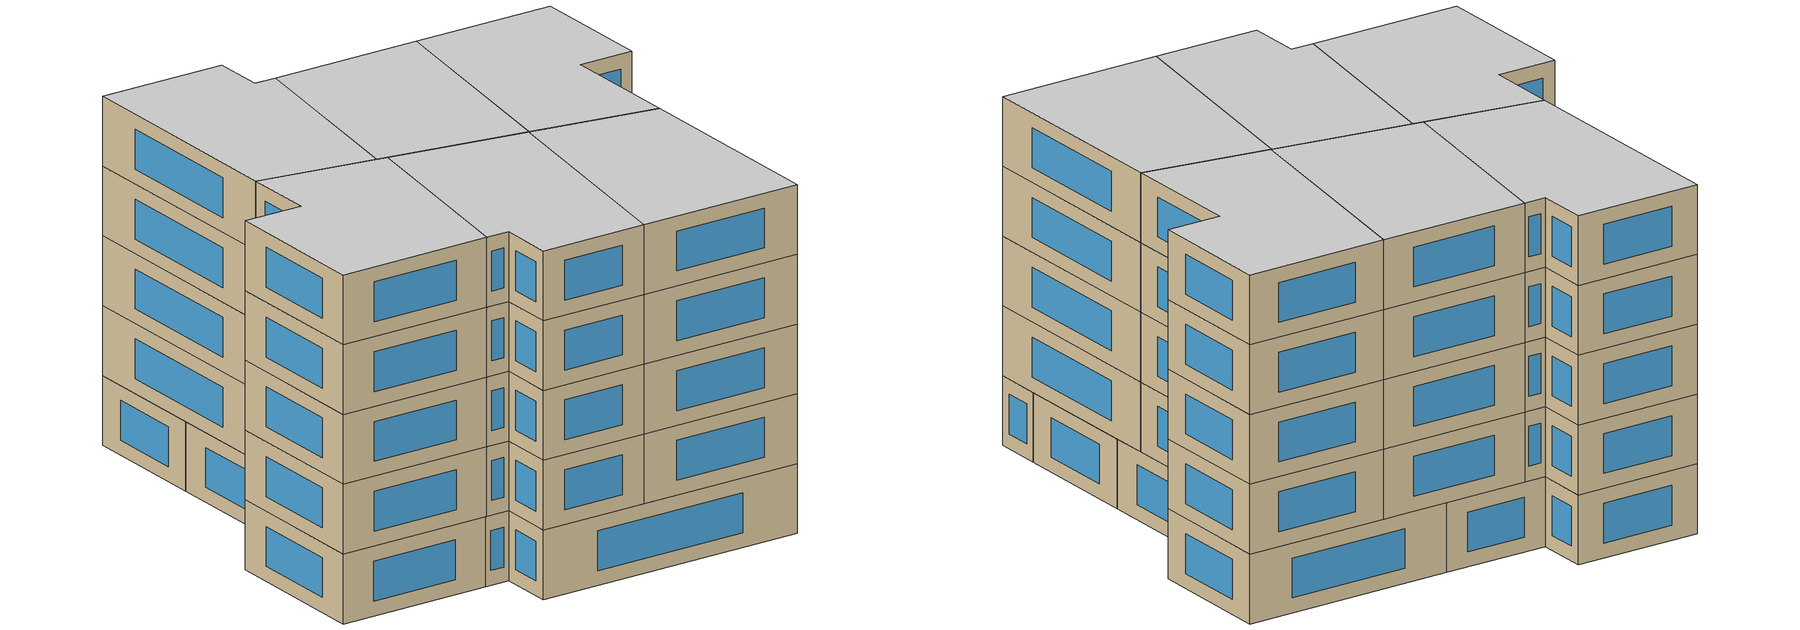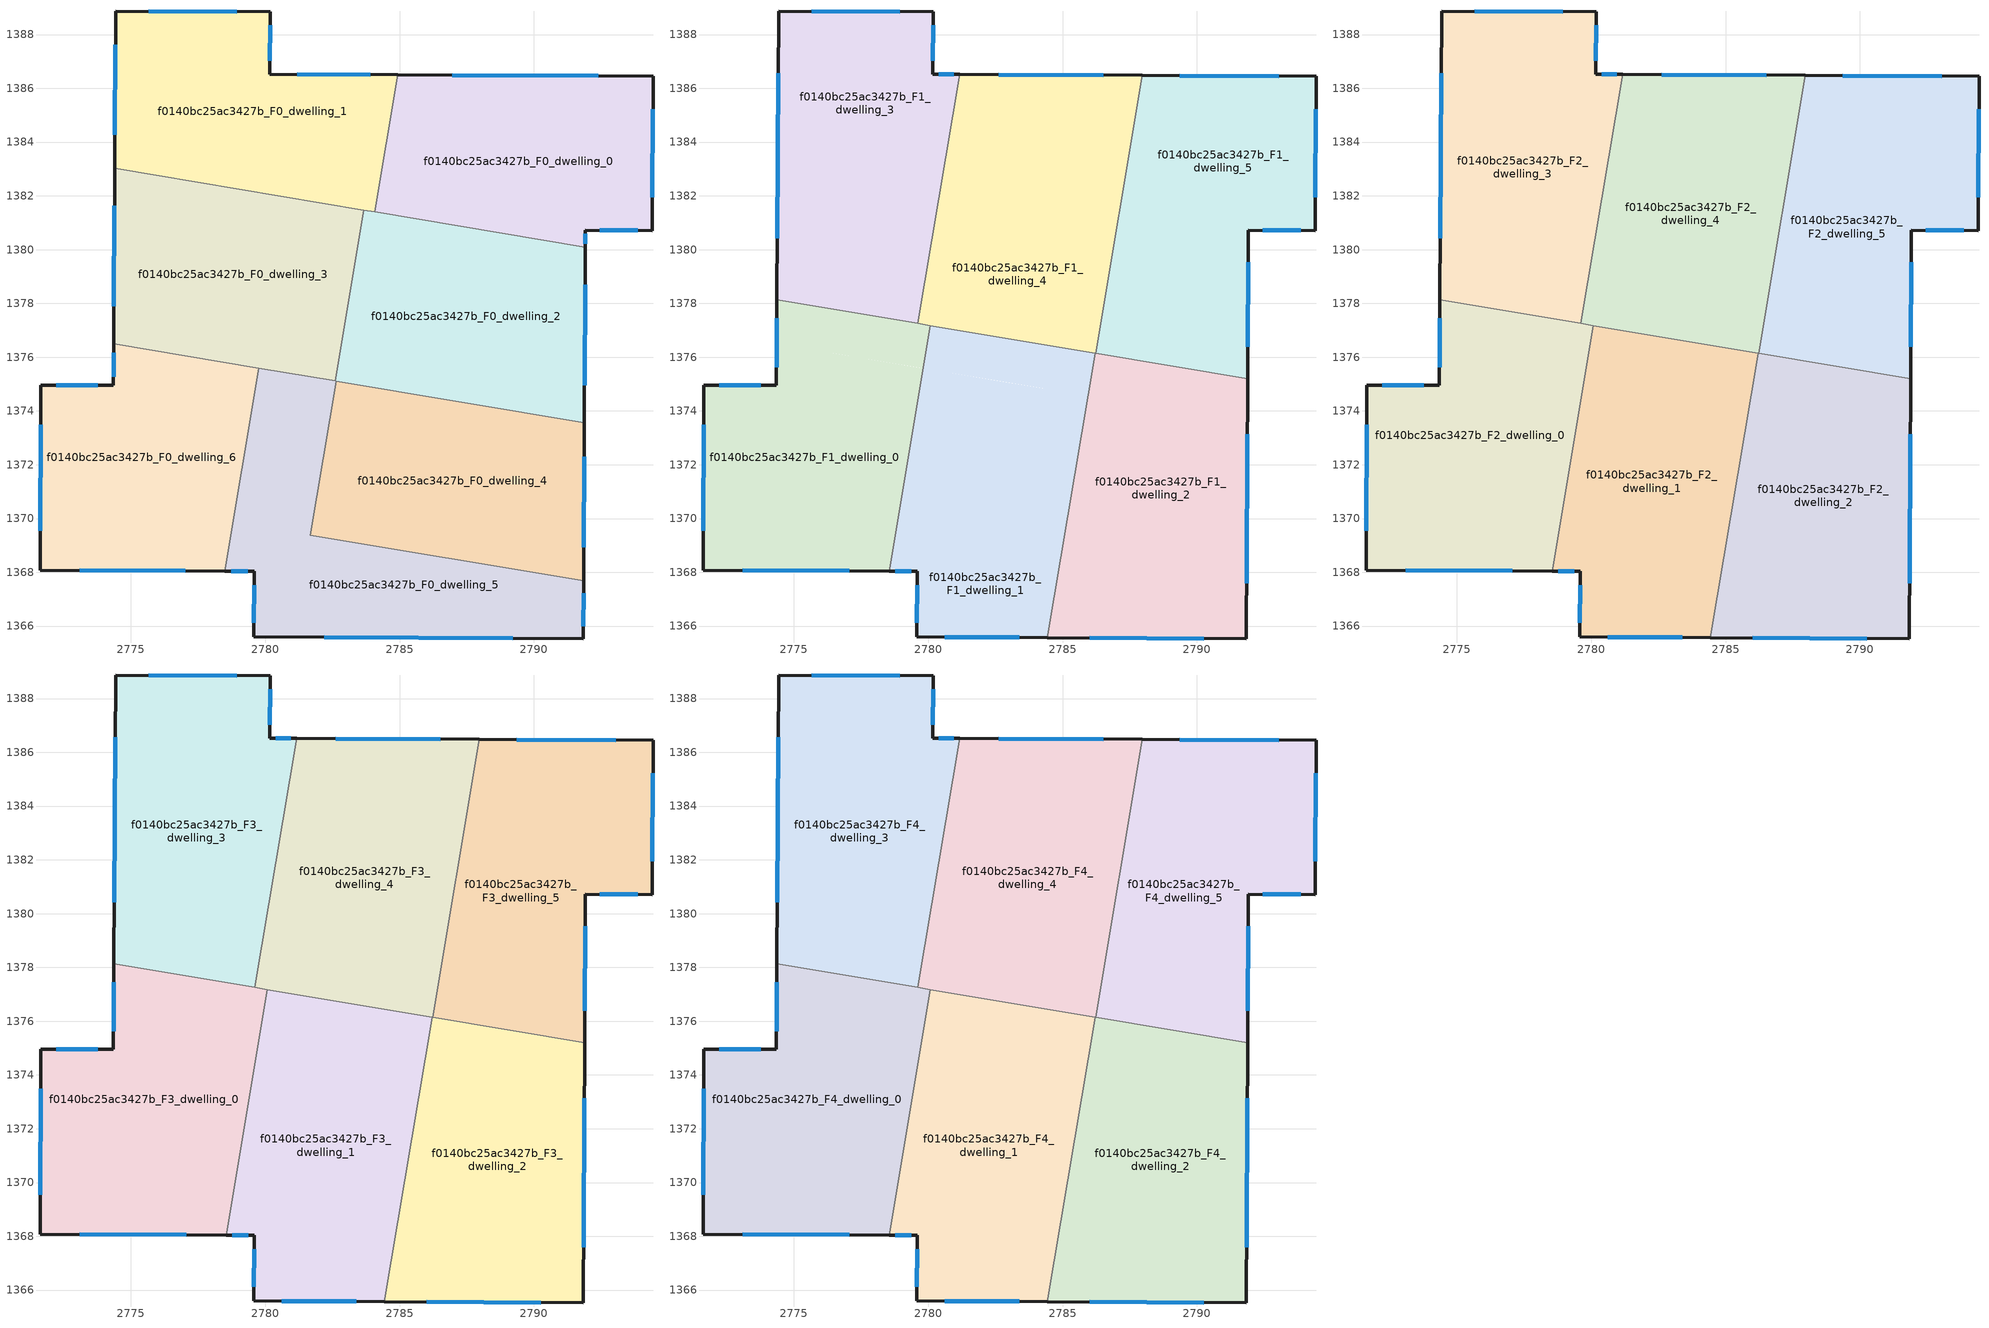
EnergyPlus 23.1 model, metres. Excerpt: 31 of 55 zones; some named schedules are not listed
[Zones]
f0140bc25ac3427b_F0_dwelling_0
 floor ground (EU_floor_Construction): 2794.43,1386.45 2794.4,1380.71 2791.91,1380.72 2791.91,1380.09 2784.07,1381.4 2784.93,1386.5 z0
 wall outside (EU_wall_Construction): 2791.91,1380.09 2791.91,1380.72 2794.4,1380.71 2794.43,1386.45 2784.93,1386.5 z0:3
 wall to f0140bc25ac3427b_F0_dwelling_1 (EU_wall_Construction): 2784.93,1386.5 2784.07,1381.4 z0:3
 wall to f0140bc25ac3427b_F0_dwelling_2 (EU_wall_Construction): 2784.07,1381.4 2791.91,1380.09 z0:3
 window (EU_Window_Construction): 2792.44,1380.72 2793.87,1380.71 / 2791.91,1380.22 2791.91,1380.59 / 2792.39,1386.46 2786.96,1386.48 / 2794.4,1381.94 2794.42,1385.22 z0.64:2.36
f0140bc25ac3427b_F0_dwelling_1
 floor ground (EU_floor_Construction): 2784.93,1386.5 2784.07,1381.4 2774.41,1383.02 2774.44,1388.87 2780.18,1388.84 2780.17,1386.52 z0
 wall outside (EU_wall_Construction): 2784.93,1386.5 2780.17,1386.52 2780.18,1388.84 2774.44,1388.87 2774.41,1383.02 z0:3
 wall to f0140bc25ac3427b_F0_dwelling_3 (EU_wall_Construction): 2774.41,1383.02 2783.67,1381.47 z0:3
 wall to f0140bc25ac3427b_F0_dwelling_2 (EU_wall_Construction): 2783.67,1381.47 2784.07,1381.4 z0:3
 window (EU_Window_Construction): 2774.43,1387.61 2774.41,1384.28 / 2778.95,1388.84 2775.67,1388.86 / 2780.18,1387.01 2780.18,1388.34 / 2783.91,1386.5 2781.19,1386.51 z0.64:2.36
f0140bc25ac3427b_F0_dwelling_2
 floor ground (EU_floor_Construction): 2791.91,1380.09 2791.88,1373.56 2782.61,1375.12 2783.67,1381.47 z0
 wall outside (EU_wall_Construction): 2791.88,1373.56 2791.91,1380.09 z0:3
 wall to f0140bc25ac3427b_F0_dwelling_3 (EU_wall_Construction): 2783.67,1381.47 2782.61,1375.12 z0:3
 wall to f0140bc25ac3427b_F0_dwelling_4 (EU_wall_Construction): 2782.65,1375.11 2791.88,1373.56 z0:3
 wall to f0140bc25ac3427b_F0_dwelling_5 (EU_wall_Construction): 2782.61,1375.12 2782.65,1375.11 z0:3
 window (EU_Window_Construction): 2791.88,1374.96 2791.9,1378.69 z0.64:2.36
 ceiling adiabatic (EU_roof_Construction): 2791.88,1373.56 2791.89,1375.2 2786.23,1376.14 2787.03,1380.9 2783.67,1381.47 2782.87,1376.71 2786.21,1376.15 2785.94,1374.56 z3
f0140bc25ac3427b_F0_dwelling_3
 floor ground (EU_floor_Construction): 2783.67,1381.47 2782.61,1375.12 2774.37,1376.5 2774.41,1383.02 z0
 wall outside (EU_wall_Construction): 2774.41,1383.02 2774.37,1376.5 z0:3
 wall to f0140bc25ac3427b_F0_dwelling_6 (EU_wall_Construction): 2774.37,1376.5 2779.77,1375.6 z0:3
 wall to f0140bc25ac3427b_F0_dwelling_5 (EU_wall_Construction): 2779.77,1375.6 2782.61,1375.12 z0:3
 window (EU_Window_Construction): 2774.4,1381.63 2774.38,1377.9 z0.64:2.36
 ceiling adiabatic (EU_roof_Construction): 2782.87,1376.71 2783.67,1381.47 2780.42,1382.02 2779.62,1377.25 z3
f0140bc25ac3427b_F0_dwelling_4
 floor ground (EU_floor_Construction): 2791.88,1373.56 2791.85,1367.68 2781.68,1369.38 2782.65,1375.11 z0
 wall outside (EU_wall_Construction): 2791.85,1367.68 2791.88,1373.56 z0:3
 wall to f0140bc25ac3427b_F0_dwelling_5 (EU_wall_Construction): 2782.65,1375.11 2781.68,1369.38 2791.85,1367.68 z0:3
 window (EU_Window_Construction): 2791.85,1368.94 2791.87,1372.3 z0.64:2.36
f0140bc25ac3427b_F0_dwelling_5
 floor ground (EU_floor_Construction): 2791.85,1367.68 2791.84,1365.53 2779.58,1365.6 2779.6,1368.04 2778.5,1368.04 2779.77,1375.6 2782.65,1375.11 2781.68,1369.38 z0
 wall outside (EU_wall_Construction): 2778.5,1368.04 2779.6,1368.04 2779.58,1365.6 2791.84,1365.53 2791.85,1367.68 z0:3
 wall to f0140bc25ac3427b_F0_dwelling_6 (EU_wall_Construction): 2779.77,1375.6 2778.5,1368.04 z0:3
 window (EU_Window_Construction): 2791.84,1365.99 2791.85,1367.22 / 2782.2,1365.58 2789.21,1365.54 / 2779.59,1367.52 2779.58,1366.12 / 2778.73,1368.04 2779.36,1368.04 z0.64:2.36
f0140bc25ac3427b_F0_dwelling_6
 floor ground (EU_floor_Construction): 2779.77,1375.6 2778.5,1368.04 2771.63,1368.08 2771.66,1374.96 2774.36,1374.95 2774.37,1376.5 z0
 wall outside (EU_wall_Construction): 2774.37,1376.5 2774.36,1374.95 2771.66,1374.96 2771.63,1368.08 2778.5,1368.04 z0:3
 window (EU_Window_Construction): 2773.1,1368.07 2777.03,1368.05 / 2771.65,1373.49 2771.64,1369.55 / 2773.78,1374.95 2772.24,1374.96 / 2774.37,1376.17 2774.36,1375.28 z0.64:2.36
f0140bc25ac3427b_F1_dwelling_0
 floor to f0140bc25ac3427b_F0_dwelling_6 (EU_floor_Construction): 2779.77,1375.6 2778.5,1368.05 2771.63,1368.08 2771.66,1374.96 2774.36,1374.95 2774.37,1376.5 z3
 floor to f0140bc25ac3427b_F0_dwelling_5 (EU_floor_Construction): 2779.82,1375.59 2778.55,1368.04 2778.5,1368.05 2779.77,1375.6 z3
 floor to f0140bc25ac3427b_F0_dwelling_3 (EU_floor_Construction): 2780.09,1377.17 2779.82,1375.59 2774.37,1376.5 2774.38,1378.13 z3
 wall outside (EU_wall_Construction): 2774.38,1378.13 2774.36,1374.95 2771.66,1374.96 2771.63,1368.08 2778.55,1368.04 z3:6
 wall to f0140bc25ac3427b_F1_dwelling_1 (EU_wall_Construction): 2778.55,1368.04 2780.09,1377.17 z3:6
 wall to f0140bc25ac3427b_F1_dwelling_3 (EU_wall_Construction): 2779.62,1377.25 2774.38,1378.13 z3:6
 wall to f0140bc25ac3427b_F1_dwelling_4 (EU_wall_Construction): 2780.09,1377.17 2779.62,1377.25 z3:6
 window (EU_Window_Construction): 2774.38,1377.45 2774.36,1375.63 / 2773.11,1368.07 2777.07,1368.05 / 2771.65,1373.49 2771.64,1369.55 / 2773.78,1374.95 2772.24,1374.96 z3.64:5.36
f0140bc25ac3427b_F1_dwelling_1
 floor to f0140bc25ac3427b_F0_dwelling_5 (EU_floor_Construction): 2782.65,1375.11 2781.68,1369.38 2784.98,1368.83 2784.43,1365.57 2779.58,1365.6 2779.6,1368.04 2778.55,1368.04 2779.82,1375.59 z3
 floor to f0140bc25ac3427b_F0_dwelling_4 (EU_floor_Construction): 2785.94,1374.56 2784.98,1368.83 2781.68,1369.38 2782.65,1375.11 z3
 floor to f0140bc25ac3427b_F0_dwelling_2 (EU_floor_Construction): 2786.21,1376.15 2785.94,1374.56 2782.61,1375.12 2782.87,1376.71 z3
 floor to f0140bc25ac3427b_F0_dwelling_3 (EU_floor_Construction): 2782.87,1376.71 2782.61,1375.12 2779.82,1375.59 2780.09,1377.17 z3
 wall outside (EU_wall_Construction): 2778.55,1368.04 2779.6,1368.04 2779.58,1365.6 2784.43,1365.57 z3:6
 wall to f0140bc25ac3427b_F1_dwelling_2 (EU_wall_Construction): 2784.43,1365.57 2786.21,1376.15 z3:6
 wall to f0140bc25ac3427b_F1_dwelling_4 (EU_wall_Construction): 2786.21,1376.15 2780.09,1377.17 z3:6
 window (EU_Window_Construction): 2780.62,1365.59 2783.39,1365.58 / 2779.59,1367.52 2779.58,1366.12 / 2778.78,1368.04 2779.37,1368.04 z3.64:5.36
f0140bc25ac3427b_F1_dwelling_2
 floor to f0140bc25ac3427b_F0_dwelling_4 (EU_floor_Construction): 2791.88,1373.56 2791.85,1367.68 2784.98,1368.83 2785.94,1374.56 z3
 floor to f0140bc25ac3427b_F0_dwelling_5 (EU_floor_Construction): 2791.85,1367.68 2791.84,1365.53 2784.43,1365.57 2784.98,1368.83 z3
 floor adiabatic (EU_floor_Construction): 2791.89,1375.2 2791.88,1373.56 2785.94,1374.56 2786.21,1376.15 z3
 wall outside (EU_wall_Construction): 2784.43,1365.57 2791.84,1365.53 2791.89,1375.2 z3:6
 wall to f0140bc25ac3427b_F1_dwelling_5 (EU_wall_Construction): 2791.89,1375.2 2786.23,1376.14 z3:6
 wall to f0140bc25ac3427b_F1_dwelling_4 (EU_wall_Construction): 2786.23,1376.14 2786.21,1376.15 z3:6
 window (EU_Window_Construction): 2791.85,1367.6 2791.87,1373.12 / 2786.02,1365.56 2790.25,1365.54 z3.64:5.36
f0140bc25ac3427b_F1_dwelling_3
 floor to f0140bc25ac3427b_F0_dwelling_1 (EU_floor_Construction): 2780.18,1388.84 2780.17,1386.52 2781.17,1386.51 2780.42,1382.02 2774.41,1383.02 2774.44,1388.87 z3
 floor to f0140bc25ac3427b_F0_dwelling_3 (EU_floor_Construction): 2780.42,1382.02 2779.62,1377.25 2774.38,1378.13 2774.41,1383.02 z3
 wall outside (EU_wall_Construction): 2781.17,1386.51 2780.17,1386.52 2780.18,1388.84 2774.44,1388.87 2774.38,1378.13 z3:6
 wall to f0140bc25ac3427b_F1_dwelling_4 (EU_wall_Construction): 2779.62,1377.25 2781.17,1386.51 z3:6
 window (EU_Window_Construction): 2774.43,1386.57 2774.39,1380.43 / 2778.95,1388.84 2775.67,1388.86 / 2780.18,1387.01 2780.18,1388.34 / 2780.96,1386.51 2780.39,1386.52 z3.64:5.36
f0140bc25ac3427b_F1_dwelling_4
 floor to f0140bc25ac3427b_F0_dwelling_1 (EU_floor_Construction): 2784.93,1386.49 2784.07,1381.4 2780.42,1382.02 2781.17,1386.51 z3
 floor to f0140bc25ac3427b_F0_dwelling_0 (EU_floor_Construction): 2787.97,1386.48 2787.03,1380.9 2784.07,1381.4 2784.93,1386.49 z3
 floor adiabatic (EU_floor_Construction): 2787.03,1380.9 2786.23,1376.14 2779.62,1377.25 2780.42,1382.02 z3
 wall outside (EU_wall_Construction): 2787.97,1386.48 2781.17,1386.51 z3:6
 wall to f0140bc25ac3427b_F1_dwelling_5 (EU_wall_Construction): 2786.23,1376.14 2787.97,1386.48 z3:6
 window (EU_Window_Construction): 2786.51,1386.49 2782.63,1386.51 z3.64:5.36
f0140bc25ac3427b_F1_dwelling_5
 floor to f0140bc25ac3427b_F0_dwelling_0 (EU_floor_Construction): 2794.43,1386.45 2794.4,1380.71 2791.91,1380.72 2791.91,1380.09 2787.03,1380.9 2787.97,1386.48 z3
 floor to f0140bc25ac3427b_F0_dwelling_2 (EU_floor_Construction): 2791.91,1380.09 2791.89,1375.2 2786.23,1376.14 2787.03,1380.9 z3
 wall outside (EU_wall_Construction): 2791.89,1375.2 2791.91,1380.72 2794.4,1380.71 2794.43,1386.45 2787.97,1386.48 z3:6
 window (EU_Window_Construction): 2791.89,1376.38 2791.91,1379.54 / 2793.04,1386.45 2789.35,1386.47 / 2794.4,1381.94 2794.42,1385.22 / 2792.44,1380.72 2793.87,1380.71 z3.64:5.36
f0140bc25ac3427b_F2_dwelling_0
 floor to f0140bc25ac3427b_F1_dwelling_0 (EU_floor_Construction): 2780.09,1377.17 2778.55,1368.04 2771.63,1368.08 2771.66,1374.96 2774.36,1374.95 2774.38,1378.13 z6
 wall outside (EU_wall_Construction): 2774.38,1378.13 2774.36,1374.95 2771.66,1374.96 2771.63,1368.08 2778.55,1368.04 z6:9
 wall to f0140bc25ac3427b_F2_dwelling_1 (EU_wall_Construction): 2778.55,1368.04 2780.09,1377.17 z6:9
 wall to f0140bc25ac3427b_F2_dwelling_3 (EU_wall_Construction): 2779.62,1377.25 2774.38,1378.13 z6:9
 wall to f0140bc25ac3427b_F2_dwelling_4 (EU_wall_Construction): 2780.09,1377.17 2779.62,1377.25 z6:9
 window (EU_Window_Construction): 2774.38,1377.45 2774.36,1375.63 / 2773.11,1368.07 2777.07,1368.05 / 2771.65,1373.49 2771.64,1369.55 / 2773.78,1374.95 2772.24,1374.96 z6.64:8.36
f0140bc25ac3427b_F2_dwelling_1
 floor to f0140bc25ac3427b_F1_dwelling_1 (EU_floor_Construction): 2786.21,1376.15 2784.43,1365.57 2779.58,1365.6 2779.6,1368.04 2778.55,1368.04 2780.09,1377.17 z6
 wall outside (EU_wall_Construction): 2778.55,1368.04 2779.6,1368.04 2779.58,1365.6 2784.43,1365.57 z6:9
 wall to f0140bc25ac3427b_F2_dwelling_2 (EU_wall_Construction): 2784.43,1365.57 2786.21,1376.15 z6:9
 wall to f0140bc25ac3427b_F2_dwelling_4 (EU_wall_Construction): 2786.21,1376.15 2780.09,1377.17 z6:9
 window (EU_Window_Construction): 2780.62,1365.59 2783.39,1365.58 / 2779.59,1367.52 2779.58,1366.12 / 2778.78,1368.04 2779.37,1368.04 z6.64:8.36
f0140bc25ac3427b_F2_dwelling_2
 floor to f0140bc25ac3427b_F1_dwelling_2 (EU_floor_Construction): 2791.89,1375.2 2791.84,1365.53 2784.43,1365.57 2786.21,1376.15 z6
 wall outside (EU_wall_Construction): 2784.43,1365.57 2791.84,1365.53 2791.89,1375.2 z6:9
 wall to f0140bc25ac3427b_F2_dwelling_5 (EU_wall_Construction): 2791.89,1375.2 2786.23,1376.14 z6:9
 wall to f0140bc25ac3427b_F2_dwelling_4 (EU_wall_Construction): 2786.23,1376.14 2786.21,1376.15 z6:9
 window (EU_Window_Construction): 2791.85,1367.6 2791.87,1373.12 / 2786.02,1365.56 2790.25,1365.54 z6.64:8.36
f0140bc25ac3427b_F2_dwelling_3
 floor to f0140bc25ac3427b_F1_dwelling_3 (EU_floor_Construction): 2780.18,1388.84 2780.17,1386.52 2781.17,1386.51 2779.62,1377.25 2774.38,1378.13 2774.44,1388.87 z6
 wall outside (EU_wall_Construction): 2781.17,1386.51 2780.17,1386.52 2780.18,1388.84 2774.44,1388.87 2774.38,1378.13 z6:9
 wall to f0140bc25ac3427b_F2_dwelling_4 (EU_wall_Construction): 2779.62,1377.25 2781.17,1386.51 z6:9
 window (EU_Window_Construction): 2774.43,1386.57 2774.39,1380.43 / 2778.95,1388.84 2775.67,1388.86 / 2780.18,1387.01 2780.18,1388.34 / 2780.96,1386.51 2780.39,1386.52 z6.64:8.36
f0140bc25ac3427b_F2_dwelling_4
 floor to f0140bc25ac3427b_F1_dwelling_4 (EU_floor_Construction): 2787.97,1386.48 2786.23,1376.14 2779.62,1377.25 2781.17,1386.51 z6
 wall outside (EU_wall_Construction): 2787.97,1386.48 2781.17,1386.51 z6:9
 wall to f0140bc25ac3427b_F2_dwelling_5 (EU_wall_Construction): 2786.23,1376.14 2787.97,1386.48 z6:9
 window (EU_Window_Construction): 2786.51,1386.49 2782.63,1386.51 z6.64:8.36
f0140bc25ac3427b_F2_dwelling_5
 floor to f0140bc25ac3427b_F1_dwelling_5 (EU_floor_Construction): 2794.43,1386.45 2794.4,1380.71 2791.91,1380.72 2791.89,1375.2 2786.23,1376.14 2787.97,1386.48 z6
 wall outside (EU_wall_Construction): 2791.89,1375.2 2791.91,1380.72 2794.4,1380.71 2794.43,1386.45 2787.97,1386.48 z6:9
 window (EU_Window_Construction): 2791.89,1376.38 2791.91,1379.54 / 2793.04,1386.45 2789.35,1386.47 / 2794.4,1381.94 2794.42,1385.22 / 2792.44,1380.72 2793.87,1380.71 z6.64:8.36
f0140bc25ac3427b_F3_dwelling_0
 floor to f0140bc25ac3427b_F2_dwelling_0 (EU_floor_Construction): 2780.09,1377.17 2778.55,1368.04 2771.63,1368.08 2771.66,1374.96 2774.36,1374.95 2774.38,1378.13 z9
 wall outside (EU_wall_Construction): 2774.38,1378.13 2774.36,1374.95 2771.66,1374.96 2771.63,1368.08 2778.55,1368.04 z9:12
 wall to f0140bc25ac3427b_F3_dwelling_1 (EU_wall_Construction): 2778.55,1368.04 2780.09,1377.17 z9:12
 wall to f0140bc25ac3427b_F3_dwelling_3 (EU_wall_Construction): 2779.62,1377.25 2774.38,1378.13 z9:12
 wall to f0140bc25ac3427b_F3_dwelling_4 (EU_wall_Construction): 2780.09,1377.17 2779.62,1377.25 z9:12
 window (EU_Window_Construction): 2774.38,1377.45 2774.36,1375.63 / 2773.11,1368.07 2777.07,1368.05 / 2771.65,1373.49 2771.64,1369.55 / 2773.78,1374.95 2772.24,1374.96 z9.64:11.36
f0140bc25ac3427b_F3_dwelling_1
 floor to f0140bc25ac3427b_F2_dwelling_1 (EU_floor_Construction): 2786.21,1376.15 2784.43,1365.57 2779.58,1365.6 2779.6,1368.04 2778.55,1368.04 2780.09,1377.17 z9
 wall outside (EU_wall_Construction): 2778.55,1368.04 2779.6,1368.04 2779.58,1365.6 2784.43,1365.57 z9:12
 wall to f0140bc25ac3427b_F3_dwelling_2 (EU_wall_Construction): 2784.43,1365.57 2786.21,1376.15 z9:12
 wall to f0140bc25ac3427b_F3_dwelling_4 (EU_wall_Construction): 2786.21,1376.15 2780.09,1377.17 z9:12
 window (EU_Window_Construction): 2780.62,1365.59 2783.39,1365.58 / 2779.59,1367.52 2779.58,1366.12 / 2778.78,1368.04 2779.37,1368.04 z9.64:11.36
f0140bc25ac3427b_F3_dwelling_2
 floor to f0140bc25ac3427b_F2_dwelling_2 (EU_floor_Construction): 2791.89,1375.2 2791.84,1365.53 2784.43,1365.57 2786.21,1376.15 z9
 wall outside (EU_wall_Construction): 2784.43,1365.57 2791.84,1365.53 2791.89,1375.2 z9:12
 wall to f0140bc25ac3427b_F3_dwelling_5 (EU_wall_Construction): 2791.89,1375.2 2786.23,1376.14 z9:12
 wall to f0140bc25ac3427b_F3_dwelling_4 (EU_wall_Construction): 2786.23,1376.14 2786.21,1376.15 z9:12
 window (EU_Window_Construction): 2791.85,1367.6 2791.87,1373.12 / 2786.02,1365.56 2790.25,1365.54 z9.64:11.36
f0140bc25ac3427b_F3_dwelling_3
 floor to f0140bc25ac3427b_F2_dwelling_3 (EU_floor_Construction): 2780.18,1388.84 2780.17,1386.52 2781.17,1386.51 2779.62,1377.25 2774.38,1378.13 2774.44,1388.87 z9
 wall outside (EU_wall_Construction): 2781.17,1386.51 2780.17,1386.52 2780.18,1388.84 2774.44,1388.87 2774.38,1378.13 z9:12
 wall to f0140bc25ac3427b_F3_dwelling_4 (EU_wall_Construction): 2779.62,1377.25 2781.17,1386.51 z9:12
 window (EU_Window_Construction): 2774.43,1386.57 2774.39,1380.43 / 2778.95,1388.84 2775.67,1388.86 / 2780.18,1387.01 2780.18,1388.34 / 2780.96,1386.51 2780.39,1386.52 z9.64:11.36
f0140bc25ac3427b_F3_dwelling_4
 floor to f0140bc25ac3427b_F2_dwelling_4 (EU_floor_Construction): 2787.97,1386.48 2786.23,1376.14 2779.62,1377.25 2781.17,1386.51 z9
 wall outside (EU_wall_Construction): 2787.97,1386.48 2781.17,1386.51 z9:12
 wall to f0140bc25ac3427b_F3_dwelling_5 (EU_wall_Construction): 2786.23,1376.14 2787.97,1386.48 z9:12
 window (EU_Window_Construction): 2786.51,1386.49 2782.63,1386.51 z9.64:11.36
f0140bc25ac3427b_F3_dwelling_5
 floor to f0140bc25ac3427b_F2_dwelling_5 (EU_floor_Construction): 2794.43,1386.45 2794.4,1380.71 2791.91,1380.72 2791.89,1375.2 2786.23,1376.14 2787.97,1386.48 z9
 wall outside (EU_wall_Construction): 2791.89,1375.2 2791.91,1380.72 2794.4,1380.71 2794.43,1386.45 2787.97,1386.48 z9:12
 window (EU_Window_Construction): 2791.89,1376.38 2791.91,1379.54 / 2793.04,1386.45 2789.35,1386.47 / 2794.4,1381.94 2794.42,1385.22 / 2792.44,1380.72 2793.87,1380.71 z9.64:11.36
f0140bc25ac3427b_F4_dwelling_0
 floor to f0140bc25ac3427b_F3_dwelling_0 (EU_floor_Construction): 2780.09,1377.17 2778.55,1368.04 2771.63,1368.08 2771.66,1374.96 2774.36,1374.95 2774.38,1378.13 z12
 wall outside (EU_wall_Construction): 2774.38,1378.13 2774.36,1374.95 2771.66,1374.96 2771.63,1368.08 2778.55,1368.04 z12:15
 wall to f0140bc25ac3427b_F4_dwelling_1 (EU_wall_Construction): 2778.55,1368.04 2780.09,1377.17 z12:15
 wall to f0140bc25ac3427b_F4_dwelling_3 (EU_wall_Construction): 2779.62,1377.25 2774.38,1378.13 z12:15
 wall to f0140bc25ac3427b_F4_dwelling_4 (EU_wall_Construction): 2780.09,1377.17 2779.62,1377.25 z12:15
 window (EU_Window_Construction): 2774.38,1377.45 2774.36,1375.63 / 2773.11,1368.07 2777.07,1368.05 / 2771.65,1373.49 2771.64,1369.55 / 2773.78,1374.95 2772.24,1374.96 z12.64:14.36
 ceiling to f0140bc25ac3427b_F5_dwelling_0 (EU_floor_Construction): 2778.55,1368.04 2780.09,1377.17 2774.38,1378.13 2774.36,1374.95 2771.66,1374.96 2771.63,1368.08 z15
f0140bc25ac3427b_F4_dwelling_1
 floor to f0140bc25ac3427b_F3_dwelling_1 (EU_floor_Construction): 2786.21,1376.15 2784.43,1365.57 2779.58,1365.6 2779.6,1368.04 2778.55,1368.04 2780.09,1377.17 z12
 wall outside (EU_wall_Construction): 2778.55,1368.04 2779.6,1368.04 2779.58,1365.6 2784.43,1365.57 z12:15
 wall to f0140bc25ac3427b_F4_dwelling_2 (EU_wall_Construction): 2784.43,1365.57 2786.21,1376.15 z12:15
 wall to f0140bc25ac3427b_F4_dwelling_4 (EU_wall_Construction): 2786.21,1376.15 2780.09,1377.17 z12:15
 window (EU_Window_Construction): 2780.62,1365.59 2783.39,1365.58 / 2779.59,1367.52 2779.58,1366.12 / 2778.78,1368.04 2779.37,1368.04 z12.64:14.36
 ceiling to f0140bc25ac3427b_F5_dwelling_1 (EU_floor_Construction): 2784.43,1365.57 2786.21,1376.15 2780.09,1377.17 2778.55,1368.04 2779.6,1368.04 2779.58,1365.6 z15
f0140bc25ac3427b_F4_dwelling_2
 floor to f0140bc25ac3427b_F3_dwelling_2 (EU_floor_Construction): 2791.89,1375.2 2791.84,1365.53 2784.43,1365.57 2786.21,1376.15 z12
 wall outside (EU_wall_Construction): 2784.43,1365.57 2791.84,1365.53 2791.89,1375.2 z12:15
 wall to f0140bc25ac3427b_F4_dwelling_5 (EU_wall_Construction): 2791.89,1375.2 2786.23,1376.14 z12:15
 wall to f0140bc25ac3427b_F4_dwelling_4 (EU_wall_Construction): 2786.23,1376.14 2786.21,1376.15 z12:15
 window (EU_Window_Construction): 2791.85,1367.6 2791.87,1373.12 / 2786.02,1365.56 2790.25,1365.54 z12.64:14.36
 ceiling to f0140bc25ac3427b_F5_dwelling_2 (EU_floor_Construction): 2791.84,1365.53 2791.89,1375.2 2786.21,1376.15 2784.43,1365.57 z15
f0140bc25ac3427b_F4_dwelling_3
 floor to f0140bc25ac3427b_F3_dwelling_3 (EU_floor_Construction): 2780.18,1388.84 2780.17,1386.52 2781.17,1386.51 2779.62,1377.25 2774.38,1378.13 2774.44,1388.87 z12
 wall outside (EU_wall_Construction): 2781.17,1386.51 2780.17,1386.52 2780.18,1388.84 2774.44,1388.87 2774.38,1378.13 z12:15
 wall to f0140bc25ac3427b_F4_dwelling_4 (EU_wall_Construction): 2779.62,1377.25 2781.17,1386.51 z12:15
 window (EU_Window_Construction): 2774.43,1386.57 2774.39,1380.43 / 2778.95,1388.84 2775.67,1388.86 / 2780.18,1387.01 2780.18,1388.34 / 2780.96,1386.51 2780.39,1386.52 z12.64:14.36
 ceiling to f0140bc25ac3427b_F5_dwelling_3 (EU_floor_Construction): 2779.62,1377.25 2781.17,1386.51 2780.17,1386.52 2780.18,1388.84 2774.44,1388.87 2774.38,1378.13 z15
f0140bc25ac3427b_F4_dwelling_4
 floor to f0140bc25ac3427b_F3_dwelling_4 (EU_floor_Construction): 2787.97,1386.48 2786.23,1376.14 2779.62,1377.25 2781.17,1386.51 z12
 wall outside (EU_wall_Construction): 2787.97,1386.48 2781.17,1386.51 z12:15
 wall to f0140bc25ac3427b_F4_dwelling_5 (EU_wall_Construction): 2786.23,1376.14 2787.97,1386.48 z12:15
 window (EU_Window_Construction): 2786.51,1386.49 2782.63,1386.51 z12.64:14.36
 ceiling to f0140bc25ac3427b_F5_dwelling_4 (EU_floor_Construction): 2786.23,1376.14 2787.97,1386.48 2781.17,1386.51 2779.62,1377.25 z15
f0140bc25ac3427b_F4_dwelling_5
 floor to f0140bc25ac3427b_F3_dwelling_5 (EU_floor_Construction): 2794.43,1386.45 2794.4,1380.71 2791.91,1380.72 2791.89,1375.2 2786.23,1376.14 2787.97,1386.48 z12
 wall outside (EU_wall_Construction): 2791.89,1375.2 2791.91,1380.72 2794.4,1380.71 2794.43,1386.45 2787.97,1386.48 z12:15
 window (EU_Window_Construction): 2791.89,1376.38 2791.91,1379.54 / 2793.04,1386.45 2789.35,1386.47 / 2794.4,1381.94 2794.42,1385.22 / 2792.44,1380.72 2793.87,1380.71 z12.64:14.36
 ceiling to f0140bc25ac3427b_F5_dwelling_5 (EU_floor_Construction): 2791.89,1375.2 2791.91,1380.72 2794.4,1380.71 2794.43,1386.45 2787.97,1386.48 2786.23,1376.14 z15
[Building]
EU S2 Campaign: North Axis=0; Terrain=City; Solar Distribution=FullExterior
[Site:Location]
Yerevan-Zvartnots.Intl.AP: Latitude=40.15; Longitude=44.383; Time Zone=4; Elevation=854
[SizingPeriod:WeatherFileDays]
AnnualSizingPeriod: Begin Month=1; Begin Day of Month=1; End Month=12; End Day of Month=31; Day of Week for Start Day=Monday; Use Weather File Daylight Saving Period=No; Use Weather File Rain and Snow Indicators=No
[MATERIAL]
EU_InternalMass_Material: Roughness=MediumRough; Thickness=0.1; Conductivity=1; Density=1800; Specific Heat=900; Thermal Absorptance=0.9; Solar Absorptance=0.7; Visible Absorptance=0.7
[MATERIAL:NOMASS] Roughness=MediumRough; Thermal Absorptance=0.9; Solar Absorptance=0.7; Visible Absorptance=0.7
Name | Thermal Resistance
EU_wall_NoMass | 1.05043
EU_roof_NoMass | 1.45357
EU_floor_NoMass | 0.478065
[WINDOWMATERIAL:SIMPLEGLAZINGSYSTEM]
EU_Window_SimpleGlazing: UFactor=2.5566; Solar Heat Gain Coefficient=0.75; Visible Transmittance=0.75
[CONSTRUCTION]
EU_wall_Construction: EU_wall_NoMass
EU_roof_Construction: EU_roof_NoMass
EU_floor_Construction: EU_floor_NoMass
EU_Window_Construction: EU_Window_SimpleGlazing
EU_InternalMass_Construction: EU_InternalMass_Material
[ZONE] Type=1; Multiplier=1; Ceiling Height=autocalculate; Floor Area=autocalculate; Part of Total Floor Area=Yes
Name | Volume
f0140bc25ac3427b_F0_dwelling_0 | 171.409
f0140bc25ac3427b_F1_dwelling_0; f0140bc25ac3427b_F2_dwelling_0; f0140bc25ac3427b_F3_dwelling_0; f0140bc25ac3427b_F4_dwelling_0; f0140bc25ac3427b_F1_dwelling_2; f0140bc25ac3427b_F2_dwelling_2; f0140bc25ac3427b_F3_dwelling_2; f0140bc25ac3427b_F4_dwelling_2 | 199.979
f0140bc25ac3427b_F0_dwelling_1 | 171.407
f0140bc25ac3427b_F1_dwelling_1; f0140bc25ac3427b_F2_dwelling_1; f0140bc25ac3427b_F3_dwelling_1; f0140bc25ac3427b_F4_dwelling_1 | 199.977
f0140bc25ac3427b_F0_dwelling_2 | 171.398
f0140bc25ac3427b_F0_dwelling_3 | 171.405
f0140bc25ac3427b_F1_dwelling_3; f0140bc25ac3427b_F2_dwelling_3; f0140bc25ac3427b_F3_dwelling_3; f0140bc25ac3427b_F4_dwelling_3 | 199.968
f0140bc25ac3427b_F0_dwelling_4 | 171.415
f0140bc25ac3427b_F1_dwelling_4; f0140bc25ac3427b_F2_dwelling_4; f0140bc25ac3427b_F3_dwelling_4; f0140bc25ac3427b_F4_dwelling_4 | 199.961
f0140bc25ac3427b_F0_dwelling_5 | 171.411
f0140bc25ac3427b_F1_dwelling_5; f0140bc25ac3427b_F2_dwelling_5; f0140bc25ac3427b_F3_dwelling_5; f0140bc25ac3427b_F4_dwelling_5 | 199.988
f0140bc25ac3427b_F0_dwelling_6 | 171.412
[INTERNALMASS] Construction=EU_InternalMass_Construction
Name | Zone or ZoneList | Surface Area
f0140bc25ac3427b_F0_dwelling_0_EU_InternalMass | f0140bc25ac3427b_F0_dwelling_0 | 57.1356
f0140bc25ac3427b_F0_dwelling_1_EU_InternalMass | f0140bc25ac3427b_F0_dwelling_1 | 57.1363
f0140bc25ac3427b_F0_dwelling_2_EU_InternalMass | f0140bc25ac3427b_F0_dwelling_2 | 57.1327
f0140bc25ac3427b_F0_dwelling_3_EU_InternalMass | f0140bc25ac3427b_F0_dwelling_3 | 57.1351
f0140bc25ac3427b_F0_dwelling_4_EU_InternalMass | f0140bc25ac3427b_F0_dwelling_4 | 57.1385
f0140bc25ac3427b_F0_dwelling_5_EU_InternalMass | f0140bc25ac3427b_F0_dwelling_5 | 57.137
f0140bc25ac3427b_F0_dwelling_6_EU_InternalMass | f0140bc25ac3427b_F0_dwelling_6 | 57.1362
f0140bc25ac3427b_F1_dwelling_0_EU_InternalMass | f0140bc25ac3427b_F1_dwelling_0 | 66.6596
f0140bc25ac3427b_F1_dwelling_1_EU_InternalMass | f0140bc25ac3427b_F1_dwelling_1 | 66.659
f0140bc25ac3427b_F1_dwelling_2_EU_InternalMass | f0140bc25ac3427b_F1_dwelling_2 | 66.6597
f0140bc25ac3427b_F1_dwelling_3_EU_InternalMass | f0140bc25ac3427b_F1_dwelling_3 | 66.656
f0140bc25ac3427b_F1_dwelling_4_EU_InternalMass | f0140bc25ac3427b_F1_dwelling_4 | 66.6535
f0140bc25ac3427b_F1_dwelling_5_EU_InternalMass | f0140bc25ac3427b_F1_dwelling_5 | 66.6629
f0140bc25ac3427b_F2_dwelling_0_EU_InternalMass | f0140bc25ac3427b_F2_dwelling_0 | 66.6596
f0140bc25ac3427b_F2_dwelling_1_EU_InternalMass | f0140bc25ac3427b_F2_dwelling_1 | 66.659
f0140bc25ac3427b_F2_dwelling_2_EU_InternalMass | f0140bc25ac3427b_F2_dwelling_2 | 66.6597
f0140bc25ac3427b_F2_dwelling_3_EU_InternalMass | f0140bc25ac3427b_F2_dwelling_3 | 66.656
f0140bc25ac3427b_F2_dwelling_4_EU_InternalMass | f0140bc25ac3427b_F2_dwelling_4 | 66.6535
f0140bc25ac3427b_F2_dwelling_5_EU_InternalMass | f0140bc25ac3427b_F2_dwelling_5 | 66.6629
f0140bc25ac3427b_F3_dwelling_0_EU_InternalMass | f0140bc25ac3427b_F3_dwelling_0 | 66.6596
f0140bc25ac3427b_F3_dwelling_1_EU_InternalMass | f0140bc25ac3427b_F3_dwelling_1 | 66.659
f0140bc25ac3427b_F3_dwelling_2_EU_InternalMass | f0140bc25ac3427b_F3_dwelling_2 | 66.6597
f0140bc25ac3427b_F3_dwelling_3_EU_InternalMass | f0140bc25ac3427b_F3_dwelling_3 | 66.656
f0140bc25ac3427b_F3_dwelling_4_EU_InternalMass | f0140bc25ac3427b_F3_dwelling_4 | 66.6535
f0140bc25ac3427b_F3_dwelling_5_EU_InternalMass | f0140bc25ac3427b_F3_dwelling_5 | 66.6629
f0140bc25ac3427b_F4_dwelling_0_EU_InternalMass | f0140bc25ac3427b_F4_dwelling_0 | 66.6596
f0140bc25ac3427b_F4_dwelling_1_EU_InternalMass | f0140bc25ac3427b_F4_dwelling_1 | 66.659
f0140bc25ac3427b_F4_dwelling_2_EU_InternalMass | f0140bc25ac3427b_F4_dwelling_2 | 66.6597
f0140bc25ac3427b_F4_dwelling_3_EU_InternalMass | f0140bc25ac3427b_F4_dwelling_3 | 66.656
f0140bc25ac3427b_F4_dwelling_4_EU_InternalMass | f0140bc25ac3427b_F4_dwelling_4 | 66.6535
f0140bc25ac3427b_F4_dwelling_5_EU_InternalMass | f0140bc25ac3427b_F4_dwelling_5 | 66.6629
[OTHEREQUIPMENT] Fuel Type=Electricity; Design Level Calculation Method=Watts/Area; Power per Zone Floor Area=1; Fraction Latent=0; Fraction Radiant=0; Fraction Lost=0; Carbon Dioxide Generation Rate=0; EndUse Subcategory=EU_Step8_InternalGains
Name | Zone or ZoneList or Space or SpaceList | Schedule
EU_Step8_InternalGain_f0140bc25ac3427b_F0_dwelling_0_f000 | f0140bc25ac3427b_F0_dwelling_0 | EU_Step8_GainSchedule_f0140bc25ac3427b_F0_dwelling_0_f000
EU_Step8_InternalGain_f0140bc25ac3427b_F0_dwelling_1_f000 | f0140bc25ac3427b_F0_dwelling_1 | EU_Step8_GainSchedule_f0140bc25ac3427b_F0_dwelling_1_f000
EU_Step8_InternalGain_f0140bc25ac3427b_F0_dwelling_2_f000 | f0140bc25ac3427b_F0_dwelling_2 | EU_Step8_GainSchedule_f0140bc25ac3427b_F0_dwelling_2_f000
EU_Step8_InternalGain_f0140bc25ac3427b_F0_dwelling_3_f000 | f0140bc25ac3427b_F0_dwelling_3 | EU_Step8_GainSchedule_f0140bc25ac3427b_F0_dwelling_3_f000
EU_Step8_InternalGain_f0140bc25ac3427b_F0_dwelling_4_f000 | f0140bc25ac3427b_F0_dwelling_4 | EU_Step8_GainSchedule_f0140bc25ac3427b_F0_dwelling_4_f000
EU_Step8_InternalGain_f0140bc25ac3427b_F0_dwelling_5_f000 | f0140bc25ac3427b_F0_dwelling_5 | EU_Step8_GainSchedule_f0140bc25ac3427b_F0_dwelling_5_f000
EU_Step8_InternalGain_f0140bc25ac3427b_F0_dwelling_6_f000 | f0140bc25ac3427b_F0_dwelling_6 | EU_Step8_GainSchedule_f0140bc25ac3427b_F0_dwelling_6_f000
EU_Step8_InternalGain_f0140bc25ac3427b_F1_dwelling_0_f000 | f0140bc25ac3427b_F1_dwelling_0 | EU_Step8_GainSchedule_f0140bc25ac3427b_F1_dwelling_0_f000
EU_Step8_InternalGain_f0140bc25ac3427b_F1_dwelling_1_f000 | f0140bc25ac3427b_F1_dwelling_1 | EU_Step8_GainSchedule_f0140bc25ac3427b_F1_dwelling_1_f000
EU_Step8_InternalGain_f0140bc25ac3427b_F1_dwelling_2_f000 | f0140bc25ac3427b_F1_dwelling_2 | EU_Step8_GainSchedule_f0140bc25ac3427b_F1_dwelling_2_f000
EU_Step8_InternalGain_f0140bc25ac3427b_F1_dwelling_3_f000 | f0140bc25ac3427b_F1_dwelling_3 | EU_Step8_GainSchedule_f0140bc25ac3427b_F1_dwelling_3_f000
EU_Step8_InternalGain_f0140bc25ac3427b_F1_dwelling_4_f000 | f0140bc25ac3427b_F1_dwelling_4 | EU_Step8_GainSchedule_f0140bc25ac3427b_F1_dwelling_4_f000
EU_Step8_InternalGain_f0140bc25ac3427b_F1_dwelling_5_f000 | f0140bc25ac3427b_F1_dwelling_5 | EU_Step8_GainSchedule_f0140bc25ac3427b_F1_dwelling_5_f000
EU_Step8_InternalGain_f0140bc25ac3427b_F2_dwelling_0_f000 | f0140bc25ac3427b_F2_dwelling_0 | EU_Step8_GainSchedule_f0140bc25ac3427b_F2_dwelling_0_f000
EU_Step8_InternalGain_f0140bc25ac3427b_F2_dwelling_1_f000 | f0140bc25ac3427b_F2_dwelling_1 | EU_Step8_GainSchedule_f0140bc25ac3427b_F2_dwelling_1_f000
EU_Step8_InternalGain_f0140bc25ac3427b_F2_dwelling_2_f000 | f0140bc25ac3427b_F2_dwelling_2 | EU_Step8_GainSchedule_f0140bc25ac3427b_F2_dwelling_2_f000
EU_Step8_InternalGain_f0140bc25ac3427b_F2_dwelling_3_f000 | f0140bc25ac3427b_F2_dwelling_3 | EU_Step8_GainSchedule_f0140bc25ac3427b_F2_dwelling_3_f000
EU_Step8_InternalGain_f0140bc25ac3427b_F2_dwelling_4_f000 | f0140bc25ac3427b_F2_dwelling_4 | EU_Step8_GainSchedule_f0140bc25ac3427b_F2_dwelling_4_f000
EU_Step8_InternalGain_f0140bc25ac3427b_F2_dwelling_5_f000 | f0140bc25ac3427b_F2_dwelling_5 | EU_Step8_GainSchedule_f0140bc25ac3427b_F2_dwelling_5_f000
EU_Step8_InternalGain_f0140bc25ac3427b_F3_dwelling_0_f000 | f0140bc25ac3427b_F3_dwelling_0 | EU_Step8_GainSchedule_f0140bc25ac3427b_F3_dwelling_0_f000
EU_Step8_InternalGain_f0140bc25ac3427b_F3_dwelling_1_f000 | f0140bc25ac3427b_F3_dwelling_1 | EU_Step8_GainSchedule_f0140bc25ac3427b_F3_dwelling_1_f000
EU_Step8_InternalGain_f0140bc25ac3427b_F3_dwelling_2_f000 | f0140bc25ac3427b_F3_dwelling_2 | EU_Step8_GainSchedule_f0140bc25ac3427b_F3_dwelling_2_f000
EU_Step8_InternalGain_f0140bc25ac3427b_F3_dwelling_3_f000 | f0140bc25ac3427b_F3_dwelling_3 | EU_Step8_GainSchedule_f0140bc25ac3427b_F3_dwelling_3_f000
EU_Step8_InternalGain_f0140bc25ac3427b_F3_dwelling_4_f000 | f0140bc25ac3427b_F3_dwelling_4 | EU_Step8_GainSchedule_f0140bc25ac3427b_F3_dwelling_4_f000
EU_Step8_InternalGain_f0140bc25ac3427b_F3_dwelling_5_f000 | f0140bc25ac3427b_F3_dwelling_5 | EU_Step8_GainSchedule_f0140bc25ac3427b_F3_dwelling_5_f000
EU_Step8_InternalGain_f0140bc25ac3427b_F4_dwelling_0_f000 | f0140bc25ac3427b_F4_dwelling_0 | EU_Step8_GainSchedule_f0140bc25ac3427b_F4_dwelling_0_f000
EU_Step8_InternalGain_f0140bc25ac3427b_F4_dwelling_1_f000 | f0140bc25ac3427b_F4_dwelling_1 | EU_Step8_GainSchedule_f0140bc25ac3427b_F4_dwelling_1_f000
EU_Step8_InternalGain_f0140bc25ac3427b_F4_dwelling_2_f000 | f0140bc25ac3427b_F4_dwelling_2 | EU_Step8_GainSchedule_f0140bc25ac3427b_F4_dwelling_2_f000
EU_Step8_InternalGain_f0140bc25ac3427b_F4_dwelling_3_f000 | f0140bc25ac3427b_F4_dwelling_3 | EU_Step8_GainSchedule_f0140bc25ac3427b_F4_dwelling_3_f000
EU_Step8_InternalGain_f0140bc25ac3427b_F4_dwelling_4_f000 | f0140bc25ac3427b_F4_dwelling_4 | EU_Step8_GainSchedule_f0140bc25ac3427b_F4_dwelling_4_f000
EU_Step8_InternalGain_f0140bc25ac3427b_F4_dwelling_5_f000 | f0140bc25ac3427b_F4_dwelling_5 | EU_Step8_GainSchedule_f0140bc25ac3427b_F4_dwelling_5_f000
[ZONEVENTILATION:DESIGNFLOWRATE] Schedule=EU_AlwaysOn; Design Flow Rate Calculation Method=AirChanges/Hour; Air Changes per Hour=0.557805; Ventilation Type=Natural; Fan Pressure Rise=0; Fan Total Efficiency=1; Constant Term Coefficient=1; Temperature Term Coefficient=0; Velocity Term Coefficient=0; Velocity Squared Term Coefficient=0; Minimum Indoor Temperature=-100; Maximum Indoor Temperature=100; Delta Temperature=-100; Minimum Outdoor Temperature=-100; Maximum Outdoor Temperature=100; Maximum Wind Speed=40
Name | Zone or ZoneList or Space or SpaceList
EU_ConstantAir_f0140bc25ac3427b_F0_dwelling_0 | f0140bc25ac3427b_F0_dwelling_0
EU_ConstantAir_f0140bc25ac3427b_F0_dwelling_1 | f0140bc25ac3427b_F0_dwelling_1
EU_ConstantAir_f0140bc25ac3427b_F0_dwelling_2 | f0140bc25ac3427b_F0_dwelling_2
EU_ConstantAir_f0140bc25ac3427b_F0_dwelling_3 | f0140bc25ac3427b_F0_dwelling_3
EU_ConstantAir_f0140bc25ac3427b_F0_dwelling_4 | f0140bc25ac3427b_F0_dwelling_4
EU_ConstantAir_f0140bc25ac3427b_F0_dwelling_5 | f0140bc25ac3427b_F0_dwelling_5
EU_ConstantAir_f0140bc25ac3427b_F0_dwelling_6 | f0140bc25ac3427b_F0_dwelling_6
EU_ConstantAir_f0140bc25ac3427b_F1_dwelling_0 | f0140bc25ac3427b_F1_dwelling_0
EU_ConstantAir_f0140bc25ac3427b_F1_dwelling_1 | f0140bc25ac3427b_F1_dwelling_1
EU_ConstantAir_f0140bc25ac3427b_F1_dwelling_2 | f0140bc25ac3427b_F1_dwelling_2
EU_ConstantAir_f0140bc25ac3427b_F1_dwelling_3 | f0140bc25ac3427b_F1_dwelling_3
EU_ConstantAir_f0140bc25ac3427b_F1_dwelling_4 | f0140bc25ac3427b_F1_dwelling_4
EU_ConstantAir_f0140bc25ac3427b_F1_dwelling_5 | f0140bc25ac3427b_F1_dwelling_5
EU_ConstantAir_f0140bc25ac3427b_F2_dwelling_0 | f0140bc25ac3427b_F2_dwelling_0
EU_ConstantAir_f0140bc25ac3427b_F2_dwelling_1 | f0140bc25ac3427b_F2_dwelling_1
EU_ConstantAir_f0140bc25ac3427b_F2_dwelling_2 | f0140bc25ac3427b_F2_dwelling_2
EU_ConstantAir_f0140bc25ac3427b_F2_dwelling_3 | f0140bc25ac3427b_F2_dwelling_3
EU_ConstantAir_f0140bc25ac3427b_F2_dwelling_4 | f0140bc25ac3427b_F2_dwelling_4
EU_ConstantAir_f0140bc25ac3427b_F2_dwelling_5 | f0140bc25ac3427b_F2_dwelling_5
EU_ConstantAir_f0140bc25ac3427b_F3_dwelling_0 | f0140bc25ac3427b_F3_dwelling_0
EU_ConstantAir_f0140bc25ac3427b_F3_dwelling_1 | f0140bc25ac3427b_F3_dwelling_1
EU_ConstantAir_f0140bc25ac3427b_F3_dwelling_2 | f0140bc25ac3427b_F3_dwelling_2
EU_ConstantAir_f0140bc25ac3427b_F3_dwelling_3 | f0140bc25ac3427b_F3_dwelling_3
EU_ConstantAir_f0140bc25ac3427b_F3_dwelling_4 | f0140bc25ac3427b_F3_dwelling_4
EU_ConstantAir_f0140bc25ac3427b_F3_dwelling_5 | f0140bc25ac3427b_F3_dwelling_5
EU_ConstantAir_f0140bc25ac3427b_F4_dwelling_0 | f0140bc25ac3427b_F4_dwelling_0
EU_ConstantAir_f0140bc25ac3427b_F4_dwelling_1 | f0140bc25ac3427b_F4_dwelling_1
EU_ConstantAir_f0140bc25ac3427b_F4_dwelling_2 | f0140bc25ac3427b_F4_dwelling_2
EU_ConstantAir_f0140bc25ac3427b_F4_dwelling_3 | f0140bc25ac3427b_F4_dwelling_3
EU_ConstantAir_f0140bc25ac3427b_F4_dwelling_4 | f0140bc25ac3427b_F4_dwelling_4
EU_ConstantAir_f0140bc25ac3427b_F4_dwelling_5 | f0140bc25ac3427b_F4_dwelling_5
[HVACTEMPLATE:ZONE:IDEALLOADSAIRSYSTEM] System Availability Schedule=EU_AlwaysOn; Maximum Heating Supply Air Temperature=50; Minimum Cooling Supply Air Temperature=13; Maximum Heating Supply Air Humidity Ratio=0.0156; Minimum Cooling Supply Air Humidity Ratio=0.0077; Heating Limit=NoLimit; Cooling Limit=NoLimit; Heating Availability Schedule=EU_AlwaysOn; Cooling Availability Schedule=EU_CoolingOff; Dehumidification Control Type=ConstantSensibleHeatRatio; Cooling Sensible Heat Ratio=0.7; Dehumidification Setpoint=60; Humidification Control Type=None; Humidification Setpoint=30; Outdoor Air Method=None; Outdoor Air Flow Rate per Person=0.00944; Outdoor Air Flow Rate per Zone Floor Area=0; Outdoor Air Flow Rate per Zone=0; Demand Controlled Ventilation Type=None; Outdoor Air Economizer Type=NoEconomizer; Heat Recovery Type=None; Sensible Heat Recovery Effectiveness=0.7; Latent Heat Recovery Effectiveness=0.65
Name | Template Thermostat
f0140bc25ac3427b_F0_dwelling_0 | EU_HeatOnly_f0140bc25ac3427b_F0_dwelling_0
f0140bc25ac3427b_F0_dwelling_1 | EU_HeatOnly_f0140bc25ac3427b_F0_dwelling_1
f0140bc25ac3427b_F0_dwelling_2 | EU_HeatOnly_f0140bc25ac3427b_F0_dwelling_2
f0140bc25ac3427b_F0_dwelling_3 | EU_HeatOnly_f0140bc25ac3427b_F0_dwelling_3
f0140bc25ac3427b_F0_dwelling_4 | EU_HeatOnly_f0140bc25ac3427b_F0_dwelling_4
f0140bc25ac3427b_F0_dwelling_5 | EU_HeatOnly_f0140bc25ac3427b_F0_dwelling_5
f0140bc25ac3427b_F0_dwelling_6 | EU_HeatOnly_f0140bc25ac3427b_F0_dwelling_6
f0140bc25ac3427b_F1_dwelling_0 | EU_HeatOnly_f0140bc25ac3427b_F1_dwelling_0
f0140bc25ac3427b_F1_dwelling_1 | EU_HeatOnly_f0140bc25ac3427b_F1_dwelling_1
f0140bc25ac3427b_F1_dwelling_2 | EU_HeatOnly_f0140bc25ac3427b_F1_dwelling_2
f0140bc25ac3427b_F1_dwelling_3 | EU_HeatOnly_f0140bc25ac3427b_F1_dwelling_3
f0140bc25ac3427b_F1_dwelling_4 | EU_HeatOnly_f0140bc25ac3427b_F1_dwelling_4
f0140bc25ac3427b_F1_dwelling_5 | EU_HeatOnly_f0140bc25ac3427b_F1_dwelling_5
f0140bc25ac3427b_F2_dwelling_0 | EU_HeatOnly_f0140bc25ac3427b_F2_dwelling_0
f0140bc25ac3427b_F2_dwelling_1 | EU_HeatOnly_f0140bc25ac3427b_F2_dwelling_1
f0140bc25ac3427b_F2_dwelling_2 | EU_HeatOnly_f0140bc25ac3427b_F2_dwelling_2
f0140bc25ac3427b_F2_dwelling_3 | EU_HeatOnly_f0140bc25ac3427b_F2_dwelling_3
f0140bc25ac3427b_F2_dwelling_4 | EU_HeatOnly_f0140bc25ac3427b_F2_dwelling_4
f0140bc25ac3427b_F2_dwelling_5 | EU_HeatOnly_f0140bc25ac3427b_F2_dwelling_5
f0140bc25ac3427b_F3_dwelling_0 | EU_HeatOnly_f0140bc25ac3427b_F3_dwelling_0
f0140bc25ac3427b_F3_dwelling_1 | EU_HeatOnly_f0140bc25ac3427b_F3_dwelling_1
f0140bc25ac3427b_F3_dwelling_2 | EU_HeatOnly_f0140bc25ac3427b_F3_dwelling_2
f0140bc25ac3427b_F3_dwelling_3 | EU_HeatOnly_f0140bc25ac3427b_F3_dwelling_3
f0140bc25ac3427b_F3_dwelling_4 | EU_HeatOnly_f0140bc25ac3427b_F3_dwelling_4
f0140bc25ac3427b_F3_dwelling_5 | EU_HeatOnly_f0140bc25ac3427b_F3_dwelling_5
f0140bc25ac3427b_F4_dwelling_0 | EU_HeatOnly_f0140bc25ac3427b_F4_dwelling_0
f0140bc25ac3427b_F4_dwelling_1 | EU_HeatOnly_f0140bc25ac3427b_F4_dwelling_1
f0140bc25ac3427b_F4_dwelling_2 | EU_HeatOnly_f0140bc25ac3427b_F4_dwelling_2
f0140bc25ac3427b_F4_dwelling_3 | EU_HeatOnly_f0140bc25ac3427b_F4_dwelling_3
f0140bc25ac3427b_F4_dwelling_4 | EU_HeatOnly_f0140bc25ac3427b_F4_dwelling_4
f0140bc25ac3427b_F4_dwelling_5 | EU_HeatOnly_f0140bc25ac3427b_F4_dwelling_5
[SIZING:ZONE] Zone Cooling Design Supply Air Temperature Input Method=SupplyAirTemperature; Zone Cooling Design Supply Air Temperature=13; Zone Heating Design Supply Air Temperature Input Method=SupplyAirTemperature; Zone Heating Design Supply Air Temperature=50; Zone Cooling Design Supply Air Humidity Ratio=0.008; Zone Heating Design Supply Air Humidity Ratio=0.008; Cooling Design Air Flow Method=DesignDay; Cooling Design Air Flow Rate=0; Cooling Minimum Air Flow per Zone Floor Area=0.000762; Cooling Minimum Air Flow=0; Cooling Minimum Air Flow Fraction=0.2; Heating Design Air Flow Method=DesignDay; Heating Design Air Flow Rate=0; Heating Maximum Air Flow per Zone Floor Area=0.002032; Heating Maximum Air Flow=0.141576; Heating Maximum Air Flow Fraction=0.3; Account for Dedicated Outdoor Air System=No; Dedicated Outdoor Air System Control Strategy=NeutralSupplyAir; Dedicated Outdoor Air Low Setpoint Temperature for Design=autosize; Dedicated Outdoor Air High Setpoint Temperature for Design=autosize; Zone Load Sizing Method=Sensible Load Only No Latent Load; Zone Latent Cooling Design Supply Air Humidity Ratio Input Method=HumidityRatioDifference; Zone Cooling Design Supply Air Humidity Ratio Difference=0.005; Zone Latent Heating Design Supply Air Humidity Ratio Input Method=HumidityRatioDifference; Zone Humidification Design Supply Air Humidity Ratio Difference=0.005
f0140bc25ac3427b_F0_dwelling_0; f0140bc25ac3427b_F0_dwelling_1; f0140bc25ac3427b_F0_dwelling_2; f0140bc25ac3427b_F0_dwelling_3; f0140bc25ac3427b_F0_dwelling_4; f0140bc25ac3427b_F0_dwelling_5; f0140bc25ac3427b_F0_dwelling_6; f0140bc25ac3427b_F1_dwelling_0; f0140bc25ac3427b_F1_dwelling_1; f0140bc25ac3427b_F1_dwelling_2; f0140bc25ac3427b_F1_dwelling_3; f0140bc25ac3427b_F1_dwelling_4; f0140bc25ac3427b_F1_dwelling_5; f0140bc25ac3427b_F2_dwelling_0; f0140bc25ac3427b_F2_dwelling_1; f0140bc25ac3427b_F2_dwelling_2; f0140bc25ac3427b_F2_dwelling_3; f0140bc25ac3427b_F2_dwelling_4; f0140bc25ac3427b_F2_dwelling_5; f0140bc25ac3427b_F3_dwelling_0; f0140bc25ac3427b_F3_dwelling_1; f0140bc25ac3427b_F3_dwelling_2; f0140bc25ac3427b_F3_dwelling_3; f0140bc25ac3427b_F3_dwelling_4; f0140bc25ac3427b_F3_dwelling_5; f0140bc25ac3427b_F4_dwelling_0; f0140bc25ac3427b_F4_dwelling_1; f0140bc25ac3427b_F4_dwelling_2; f0140bc25ac3427b_F4_dwelling_3; f0140bc25ac3427b_F4_dwelling_4; f0140bc25ac3427b_F4_dwelling_5
[SCHEDULE:FILE] Column Number=1; Rows to Skip at Top=0; Number of Hours of Data=8760; Column Separator=Comma; Interpolate to Timestep=No; Minutes per Item=60; Adjust Schedule for Daylight Savings=Yes
Name | File
EU_Step8_GainSchedule_f0140bc25ac3427b_F0_dwelling_0_f000 | ../../schedules/f0140bc25ac3427b/f0140bc25ac3427b_F0_dwelling_0_f000_gain.csv
EU_Step8_GainSchedule_f0140bc25ac3427b_F0_dwelling_1_f000 | ../../schedules/f0140bc25ac3427b/f0140bc25ac3427b_F0_dwelling_1_f000_gain.csv
EU_Step8_GainSchedule_f0140bc25ac3427b_F0_dwelling_2_f000 | ../../schedules/f0140bc25ac3427b/f0140bc25ac3427b_F0_dwelling_2_f000_gain.csv
EU_Step8_GainSchedule_f0140bc25ac3427b_F0_dwelling_3_f000 | ../../schedules/f0140bc25ac3427b/f0140bc25ac3427b_F0_dwelling_3_f000_gain.csv
EU_Step8_GainSchedule_f0140bc25ac3427b_F0_dwelling_4_f000 | ../../schedules/f0140bc25ac3427b/f0140bc25ac3427b_F0_dwelling_4_f000_gain.csv
EU_Step8_GainSchedule_f0140bc25ac3427b_F0_dwelling_5_f000 | ../../schedules/f0140bc25ac3427b/f0140bc25ac3427b_F0_dwelling_5_f000_gain.csv
EU_Step8_GainSchedule_f0140bc25ac3427b_F0_dwelling_6_f000 | ../../schedules/f0140bc25ac3427b/f0140bc25ac3427b_F0_dwelling_6_f000_gain.csv
EU_Step8_GainSchedule_f0140bc25ac3427b_F1_dwelling_0_f000 | ../../schedules/f0140bc25ac3427b/f0140bc25ac3427b_F1_dwelling_0_f000_gain.csv
